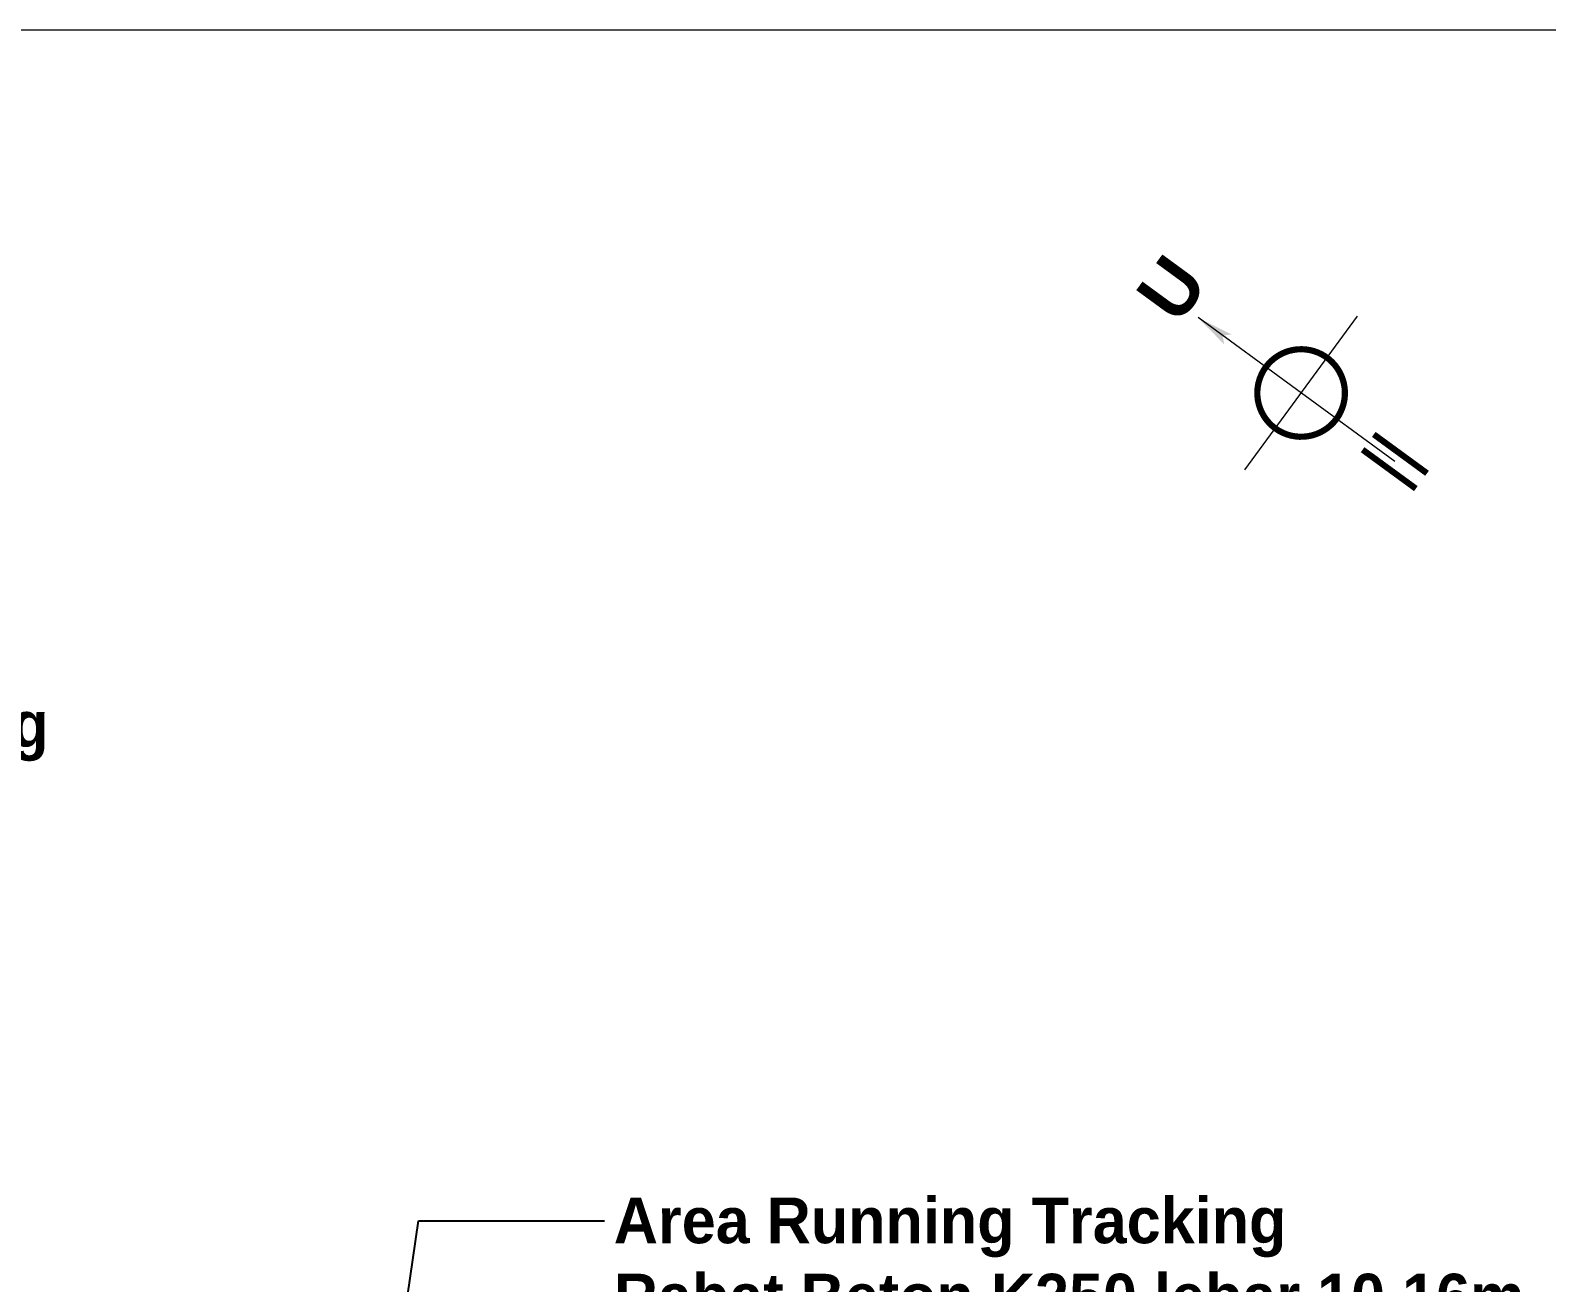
# Model space of a CAD drawing. Header units: centimetres. Extents: x -292707 to 138715, y -53922 to 66277.
# Drawn here: x 90957 to 96761, y -12264 to -7467 of the extents above; entities that cross this region are included whole.
import ezdxf
from ezdxf import colors
from ezdxf.entities.mleader import LeaderData, LeaderLine
from ezdxf.math import Vec2, Vec3

# ---------------------------------------------------------------- set-up
doc = ezdxf.new("R2010")
doc.units = ezdxf.units.CM
doc.layers.add('A-FILL-1', color=250, linetype='Continuous', lineweight=0, true_color=0x333333)
doc.layers.add('A-FILL-4', color=9, linetype='Continuous', lineweight=0, true_color=0x808080)
doc.layers.add('A-TEXT', color=254, linetype='Continuous')
doc.styles.add('Scale 50', font='GOTHICB.TTF', dxfattribs={"height": 12.5})
doc.styles.add('Scale 500', font='GOTHICB.TTF', dxfattribs={"height": 175})

# ---------------------------------------------------------------- blocks, each defined once
blk = doc.blocks.new('jhgkjhkjhkjh')
at = {"layer": 'A-FILL-1', "ltscale": 0.25}
blk.add_lwpolyline([(-1286.61, 931.53), (-933.61, 931.53), (-933.61, 1218.53), (-1286.61, 1218.53)], close=True, dxfattribs=at)
blk = doc.blocks.new('_Closed')
at = {"color": 0, "linetype": 'ByBlock', "lineweight": -2}
for p, q in [((-1, 0.17), (0, 0)), ((-1, 0.17), (-1, -0.17)), ((0, 0), (-1, -0.17)), ((0, 0), (-1, 0))]:
    blk.add_line(p, q, dxfattribs=at)
blk = doc.blocks.new('A$C73dac1cf')
at = {"layer": 'A-FILL-1', "const_width": 2.26}
blk.add_lwpolyline([(34.66, 70.16, 1), (34.66, 38.29, 1)], format="xyb", close=True, dxfattribs=at)
at = {"layer": 'A-FILL-4'}
for p, q in [((34.66, 11.94), (34.66, 100.67)), ((0, 54.22), (69.32, 54.22))]:
    blk.add_line(p, q, dxfattribs=at)
blk.add_solid([(34.66, 100.67), (32.42, 87.23), (36.9, 87.23), (34.66, 89.61)], dxfattribs=at)
at = {"layer": 'A-TEXT', "const_width": 2.26}
for points in [[(31.21, 23.99), (31.21, 0)], [(38.11, 23.99), (38.11, 0)]]:
    blk.add_lwpolyline(points, dxfattribs=at)
at = {"layer": 'A-TEXT', "ltscale": 0.25, "insert": (27.87, 124.72), "char_height": 20, "attachment_point": 1, "style": 'Scale 50'}
blk.add_mtext_dynamic_manual_height_columns('U', width=55.5534, gutter_width=100, heights=[0], dxfattribs=at)
blk = doc.blocks.new('A$Cdff4f4ce')
at = {"ltscale": 0.25, "xscale": 0.8644967967382368, "yscale": 0.8644967967382368, "zscale": 0.8644967967382368, "rotation": 270}
blk.add_blockref('A$C73dac1cf', (0, 72.12), dxfattribs=at)

msp = doc.modelspace()

# ---------------------------------------------------------------- block references
at = {"ltscale": 5, "xscale": 12.17203332365108, "yscale": 12.17203332365108, "zscale": 12.17203332365108, "rotation": 143.8181334256885}
msp.add_blockref('A$Cdff4f4ce', (96584.7, -8778.9), dxfattribs=at)
at = {"layer": 'A-TEXT', "xscale": 50, "yscale": 50, "zscale": 50}
msp.add_blockref('jhgkjhkjhkjh', (144745.8, -68393.7), dxfattribs=at)

# ---------------------------------------------------------------- leaders
at = {"ltscale": 5}
ml = msp.add_multileader_mtext('Standard', dxfattribs=at)
ml.set_content('Area Running Tracking\\PRabat Beton K250\\P{\\C256;Wiremesh m6}', color=254, style='Scale 500')
ml.set_leader_properties(color=256, linetype='ByLayer', lineweight=-1)
ml.set_arrow_properties(name='CLOSED')
ml.build(insert=Vec2(0, 0))
ml.multileader.update_dxf_attribs({"dogleg_length": 712.1, "arrow_head_size": 35})
ctx = ml.context
ctx.base_point, ctx.char_height, ctx.arrow_head_size, ctx.landing_gap_size, ctx.plane_origin = Vec3(88417.8, -10127.4), 175, 35, 35, Vec3(87461.5, -11812.9)
notes = []
notes.append((ctx, [(0, (1, 1, 0), (87705.7, -10127.4), (1, 0), 712.1, [(0, [(87461.5, -11812.9)], 0, [])])]))
ctx.mtext.insert, ctx.mtext.flow_direction = Vec3(88452.8, -10037.7), 5
ml = msp.add_multileader_mtext('Standard', dxfattribs=at)
ml.set_content('Area Running Tracking\\PRabat Beton K250 lebar 10,16m\\P{\\C256;Wiremesh m6}', color=254, style='Scale 500')
ml.set_leader_properties(color=256, linetype='ByLayer', lineweight=-1)
ml.set_arrow_properties(name='CLOSED')
ml.build(insert=Vec2(0, 0))
ml.multileader.update_dxf_attribs({"dogleg_length": 712.1, "arrow_head_size": 35})
ctx = ml.context
ctx.base_point, ctx.char_height, ctx.arrow_head_size, ctx.landing_gap_size, ctx.plane_origin = Vec3(93155.4, -12027.2), 175, 35, 35, Vec3(92199, -13712.7)
notes.append((ctx, [(0, (1, 1, 0), (92443.3, -12027.2), (1, 0), 712.1, [(0, [(92199, -13712.7)], 0, [])])]))
ctx.mtext.insert, ctx.mtext.flow_direction = Vec3(93190.4, -11937.5), 5
for ctx, leaders in notes:
    for number, flags, end, landing, length, lines in leaders:
        leader = LeaderData()
        leader.index, (leader.has_last_leader_line, leader.has_dogleg_vector, leader.attachment_direction) = number, flags
        leader.last_leader_point, leader.dogleg_vector, leader.dogleg_length = Vec3(end), Vec3(landing), length
        for number, points, colour, breaks in lines:
            line = LeaderLine()
            line.index, line.vertices, line.color, line.breaks = number, Vec3.list(points), colors.encode_raw_color(colour), breaks
            leader.lines.append(line)
        ctx.leaders.append(leader)

doc.saveas('drawing.dxf')
